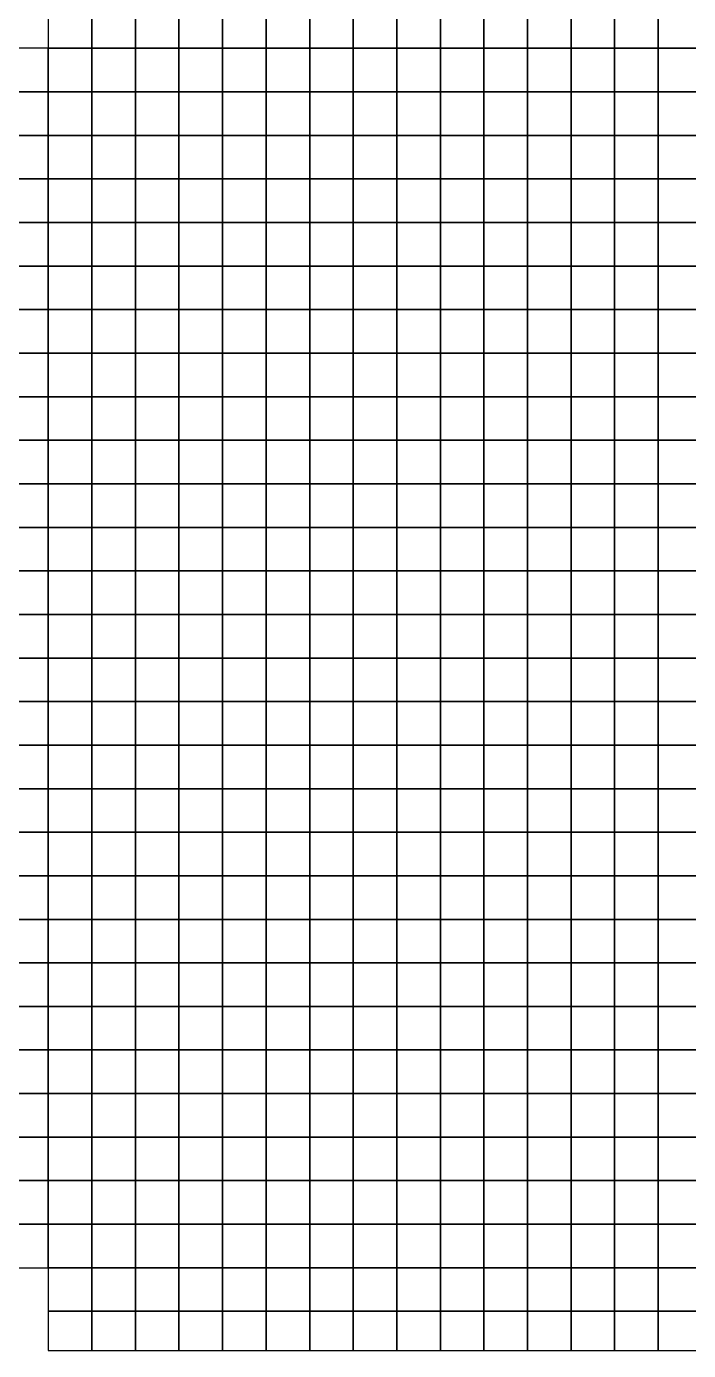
# Model space of a CAD drawing. Extents: x -2.8 to 74.5, y -0.2 to 18.4.
# Drawn here: x 30.07 to 33.11, y -0.18 to 5.9 of the extents above; entities that cross this region are included whole.
import ezdxf

# ---------------------------------------------------------------- set-up
doc = ezdxf.new("R2010")
doc.units = 0
doc.header["$MEASUREMENT"] = 0
doc.layers.add('layer_elements', color=7, linetype='Continuous')

msp = doc.modelspace()

# ---------------------------------------------------------------- linework, layer by layer
at = {"layer": 'layer_elements', "color": 171, "true_color": 0x8080ff}
for points in [[(30.17, 5.8), (30.37, 5.8, 0), (30.37, 6, 0), (30.17, 6)], [(30.37, 5.8, 0), (30.57, 5.8), (30.57, 6), (30.37, 6, 0)], [(30.57, 5.8), (30.77, 5.8), (30.77, 6), (30.57, 6)], [(30.77, 5.8), (30.97, 5.8), (30.97, 6), (30.77, 6)], [(30.97, 5.8), (31.17, 5.8), (31.17, 6), (30.97, 6)], [(31.17, 5.8), (31.37, 5.8), (31.37, 6), (31.17, 6)], [(31.37, 5.8), (31.57, 5.8), (31.57, 6), (31.37, 6)], [(31.57, 5.8), (31.77, 5.8), (31.77, 6), (31.57, 6)], [(31.77, 5.8), (31.97, 5.8), (31.97, 6), (31.77, 6)], [(31.97, 5.8), (32.17, 5.8), (32.17, 6), (31.97, 6)], [(32.17, 5.8), (32.37, 5.8), (32.37, 6), (32.17, 6)], [(32.37, 5.8), (32.57, 5.8), (32.57, 6), (32.37, 6)], [(32.57, 5.8), (32.77, 5.8), (32.77, 6), (32.57, 6)], [(32.77, 5.8), (32.97, 5.8), (32.97, 6), (32.77, 6)], [(32.97, 5.8), (33.17, 5.8), (33.17, 6), (32.97, 6)], [(29.97, 5.6), (30.17, 5.6), (30.17, 5.8), (29.97, 5.8)], [(30.17, 5.6), (30.37, 5.6, 0), (30.37, 5.8, 0), (30.17, 5.8)], [(30.37, 5.6, 0), (30.57, 5.6), (30.57, 5.8), (30.37, 5.8, 0)], [(30.57, 5.6), (30.77, 5.6), (30.77, 5.8), (30.57, 5.8)], [(30.77, 5.6), (30.97, 5.6), (30.97, 5.8), (30.77, 5.8)], [(30.97, 5.6), (31.17, 5.6), (31.17, 5.8), (30.97, 5.8)], [(31.17, 5.6), (31.37, 5.6), (31.37, 5.8), (31.17, 5.8)], [(31.37, 5.6), (31.57, 5.6), (31.57, 5.8), (31.37, 5.8)], [(31.57, 5.6), (31.77, 5.6), (31.77, 5.8), (31.57, 5.8)], [(31.77, 5.6), (31.97, 5.6), (31.97, 5.8), (31.77, 5.8)], [(31.97, 5.6), (32.17, 5.6), (32.17, 5.8), (31.97, 5.8)], [(32.17, 5.6), (32.37, 5.6), (32.37, 5.8), (32.17, 5.8)], [(32.37, 5.6), (32.57, 5.6), (32.57, 5.8), (32.37, 5.8)], [(32.57, 5.6), (32.77, 5.6), (32.77, 5.8), (32.57, 5.8)], [(32.77, 5.6), (32.97, 5.6), (32.97, 5.8), (32.77, 5.8)], [(32.97, 5.6), (33.17, 5.6), (33.17, 5.8), (32.97, 5.8)], [(29.97, 5.4), (30.17, 5.4), (30.17, 5.6), (29.97, 5.6)], [(30.17, 5.4), (30.37, 5.4), (30.37, 5.6, 0), (30.17, 5.6)], [(30.37, 5.4), (30.57, 5.4), (30.57, 5.6), (30.37, 5.6, 0)], [(30.57, 5.4), (30.77, 5.4), (30.77, 5.6), (30.57, 5.6)], [(30.77, 5.4), (30.97, 5.4), (30.97, 5.6), (30.77, 5.6)], [(30.97, 5.4), (31.17, 5.4), (31.17, 5.6), (30.97, 5.6)], [(31.17, 5.4), (31.37, 5.4), (31.37, 5.6), (31.17, 5.6)], [(31.37, 5.4), (31.57, 5.4), (31.57, 5.6), (31.37, 5.6)], [(31.57, 5.4), (31.77, 5.4), (31.77, 5.6), (31.57, 5.6)], [(31.77, 5.4), (31.97, 5.4), (31.97, 5.6), (31.77, 5.6)], [(31.97, 5.4), (32.17, 5.4), (32.17, 5.6), (31.97, 5.6)], [(32.17, 5.4), (32.37, 5.4), (32.37, 5.6), (32.17, 5.6)], [(32.37, 5.4), (32.57, 5.4), (32.57, 5.6), (32.37, 5.6)], [(32.57, 5.4), (32.77, 5.4), (32.77, 5.6), (32.57, 5.6)], [(32.77, 5.4), (32.97, 5.4), (32.97, 5.6), (32.77, 5.6)], [(32.97, 5.4), (33.17, 5.4), (33.17, 5.6), (32.97, 5.6)], [(29.97, 5.2), (30.17, 5.2), (30.17, 5.4), (29.97, 5.4)], [(30.17, 5.2), (30.37, 5.2), (30.37, 5.4), (30.17, 5.4)], [(30.37, 5.2), (30.57, 5.2), (30.57, 5.4), (30.37, 5.4)], [(30.57, 5.2), (30.77, 5.2), (30.77, 5.4), (30.57, 5.4)], [(30.77, 5.2), (30.97, 5.2), (30.97, 5.4), (30.77, 5.4)], [(30.97, 5.2), (31.17, 5.2), (31.17, 5.4), (30.97, 5.4)], [(31.17, 5.2), (31.37, 5.2), (31.37, 5.4), (31.17, 5.4)], [(31.37, 5.2), (31.57, 5.2), (31.57, 5.4), (31.37, 5.4)], [(31.57, 5.2), (31.77, 5.2), (31.77, 5.4), (31.57, 5.4)], [(31.77, 5.2), (31.97, 5.2), (31.97, 5.4), (31.77, 5.4)], [(31.97, 5.2), (32.17, 5.2), (32.17, 5.4), (31.97, 5.4)], [(32.17, 5.2), (32.37, 5.2), (32.37, 5.4), (32.17, 5.4)], [(32.37, 5.2), (32.57, 5.2), (32.57, 5.4), (32.37, 5.4)], [(32.57, 5.2), (32.77, 5.2), (32.77, 5.4), (32.57, 5.4)], [(32.77, 5.2), (32.97, 5.2), (32.97, 5.4), (32.77, 5.4)], [(32.97, 5.2), (33.17, 5.2), (33.17, 5.4), (32.97, 5.4)], [(29.97, 5), (30.17, 5), (30.17, 5.2), (29.97, 5.2)], [(30.17, 5), (30.37, 5), (30.37, 5.2), (30.17, 5.2)], [(30.37, 5), (30.57, 5), (30.57, 5.2), (30.37, 5.2)], [(30.57, 5), (30.77, 5), (30.77, 5.2), (30.57, 5.2)], [(30.77, 5), (30.97, 5), (30.97, 5.2), (30.77, 5.2)], [(30.97, 5), (31.17, 5), (31.17, 5.2), (30.97, 5.2)], [(31.17, 5), (31.37, 5), (31.37, 5.2), (31.17, 5.2)], [(31.37, 5), (31.57, 5), (31.57, 5.2), (31.37, 5.2)], [(31.57, 5), (31.77, 5), (31.77, 5.2), (31.57, 5.2)], [(31.77, 5), (31.97, 5), (31.97, 5.2), (31.77, 5.2)], [(31.97, 5), (32.17, 5), (32.17, 5.2), (31.97, 5.2)], [(32.17, 5), (32.37, 5), (32.37, 5.2), (32.17, 5.2)], [(32.37, 5), (32.57, 5), (32.57, 5.2), (32.37, 5.2)], [(32.57, 5), (32.77, 5), (32.77, 5.2), (32.57, 5.2)], [(32.77, 5), (32.97, 5), (32.97, 5.2), (32.77, 5.2)], [(32.97, 5), (33.17, 5), (33.17, 5.2), (32.97, 5.2)], [(29.97, 4.8), (30.17, 4.8), (30.17, 5), (29.97, 5)], [(30.17, 4.8), (30.37, 4.8), (30.37, 5), (30.17, 5)], [(30.37, 4.8), (30.57, 4.8), (30.57, 5), (30.37, 5)], [(30.57, 4.8), (30.77, 4.8), (30.77, 5), (30.57, 5)], [(30.77, 4.8), (30.97, 4.8), (30.97, 5), (30.77, 5)], [(30.97, 4.8), (31.17, 4.8), (31.17, 5), (30.97, 5)], [(31.17, 4.8), (31.37, 4.8), (31.37, 5), (31.17, 5)], [(31.37, 4.8), (31.57, 4.8), (31.57, 5), (31.37, 5)], [(31.57, 4.8), (31.77, 4.8), (31.77, 5), (31.57, 5)], [(31.77, 4.8), (31.97, 4.8), (31.97, 5), (31.77, 5)], [(31.97, 4.8), (32.17, 4.8), (32.17, 5), (31.97, 5)], [(32.17, 4.8), (32.37, 4.8), (32.37, 5), (32.17, 5)], [(32.37, 4.8), (32.57, 4.8), (32.57, 5), (32.37, 5)], [(32.57, 4.8), (32.77, 4.8), (32.77, 5), (32.57, 5)], [(32.77, 4.8), (32.97, 4.8), (32.97, 5), (32.77, 5)], [(32.97, 4.8), (33.17, 4.8), (33.17, 5), (32.97, 5)], [(29.97, 4.6), (30.17, 4.6), (30.17, 4.8), (29.97, 4.8)], [(30.17, 4.6), (30.37, 4.6), (30.37, 4.8), (30.17, 4.8)], [(30.37, 4.6), (30.57, 4.6), (30.57, 4.8), (30.37, 4.8)], [(30.57, 4.6), (30.77, 4.6), (30.77, 4.8), (30.57, 4.8)], [(30.77, 4.6), (30.97, 4.6), (30.97, 4.8), (30.77, 4.8)], [(30.97, 4.6), (31.17, 4.6), (31.17, 4.8), (30.97, 4.8)], [(31.17, 4.6), (31.37, 4.6), (31.37, 4.8), (31.17, 4.8)], [(31.37, 4.6), (31.57, 4.6), (31.57, 4.8), (31.37, 4.8)], [(31.57, 4.6), (31.77, 4.6), (31.77, 4.8), (31.57, 4.8)], [(31.77, 4.6), (31.97, 4.6), (31.97, 4.8), (31.77, 4.8)], [(31.97, 4.6), (32.17, 4.6), (32.17, 4.8), (31.97, 4.8)], [(32.17, 4.6), (32.37, 4.6), (32.37, 4.8), (32.17, 4.8)], [(32.37, 4.6), (32.57, 4.6), (32.57, 4.8), (32.37, 4.8)], [(32.57, 4.6), (32.77, 4.6), (32.77, 4.8), (32.57, 4.8)], [(32.77, 4.6), (32.97, 4.6), (32.97, 4.8), (32.77, 4.8)], [(32.97, 4.6), (33.17, 4.6), (33.17, 4.8), (32.97, 4.8)], [(29.97, 4.4), (30.17, 4.4), (30.17, 4.6), (29.97, 4.6)], [(30.17, 4.4), (30.37, 4.4), (30.37, 4.6), (30.17, 4.6)], [(30.37, 4.4), (30.57, 4.4), (30.57, 4.6), (30.37, 4.6)], [(30.57, 4.4), (30.77, 4.4), (30.77, 4.6), (30.57, 4.6)], [(30.77, 4.4), (30.97, 4.4), (30.97, 4.6), (30.77, 4.6)], [(30.97, 4.4), (31.17, 4.4), (31.17, 4.6), (30.97, 4.6)], [(31.17, 4.4), (31.37, 4.4), (31.37, 4.6), (31.17, 4.6)], [(31.37, 4.4), (31.57, 4.4), (31.57, 4.6), (31.37, 4.6)], [(31.57, 4.4), (31.77, 4.4), (31.77, 4.6), (31.57, 4.6)], [(31.77, 4.4), (31.97, 4.4), (31.97, 4.6), (31.77, 4.6)], [(31.97, 4.4), (32.17, 4.4), (32.17, 4.6), (31.97, 4.6)], [(32.17, 4.4), (32.37, 4.4), (32.37, 4.6), (32.17, 4.6)], [(32.37, 4.4), (32.57, 4.4), (32.57, 4.6), (32.37, 4.6)], [(32.57, 4.4), (32.77, 4.4), (32.77, 4.6), (32.57, 4.6)], [(32.77, 4.4), (32.97, 4.4), (32.97, 4.6), (32.77, 4.6)], [(32.97, 4.4), (33.17, 4.4), (33.17, 4.6), (32.97, 4.6)], [(29.97, 4.2), (30.17, 4.2), (30.17, 4.4), (29.97, 4.4)], [(30.17, 4.2), (30.37, 4.2), (30.37, 4.4), (30.17, 4.4)], [(30.37, 4.2), (30.57, 4.2), (30.57, 4.4), (30.37, 4.4)], [(30.57, 4.2), (30.77, 4.2), (30.77, 4.4), (30.57, 4.4)], [(30.77, 4.2), (30.97, 4.2), (30.97, 4.4), (30.77, 4.4)], [(30.97, 4.2), (31.17, 4.2), (31.17, 4.4), (30.97, 4.4)], [(31.17, 4.2), (31.37, 4.2), (31.37, 4.4), (31.17, 4.4)], [(31.37, 4.2), (31.57, 4.2), (31.57, 4.4), (31.37, 4.4)], [(31.57, 4.2), (31.77, 4.2), (31.77, 4.4), (31.57, 4.4)], [(31.77, 4.2), (31.97, 4.2), (31.97, 4.4), (31.77, 4.4)], [(31.97, 4.2), (32.17, 4.2), (32.17, 4.4), (31.97, 4.4)], [(32.17, 4.2), (32.37, 4.2), (32.37, 4.4), (32.17, 4.4)], [(32.37, 4.2), (32.57, 4.2), (32.57, 4.4), (32.37, 4.4)], [(32.57, 4.2), (32.77, 4.2), (32.77, 4.4), (32.57, 4.4)], [(32.77, 4.2), (32.97, 4.2), (32.97, 4.4), (32.77, 4.4)], [(32.97, 4.2), (33.17, 4.2), (33.17, 4.4), (32.97, 4.4)], [(29.97, 4), (30.17, 4), (30.17, 4.2), (29.97, 4.2)], [(30.17, 4), (30.37, 4), (30.37, 4.2), (30.17, 4.2)], [(30.37, 4), (30.57, 4), (30.57, 4.2), (30.37, 4.2)], [(30.57, 4), (30.77, 4), (30.77, 4.2), (30.57, 4.2)], [(30.77, 4), (30.97, 4), (30.97, 4.2), (30.77, 4.2)], [(30.97, 4), (31.17, 4), (31.17, 4.2), (30.97, 4.2)], [(31.17, 4), (31.37, 4), (31.37, 4.2), (31.17, 4.2)], [(31.37, 4), (31.57, 4), (31.57, 4.2), (31.37, 4.2)], [(31.57, 4), (31.77, 4), (31.77, 4.2), (31.57, 4.2)], [(31.77, 4), (31.97, 4), (31.97, 4.2), (31.77, 4.2)], [(31.97, 4), (32.17, 4), (32.17, 4.2), (31.97, 4.2)], [(32.17, 4), (32.37, 4), (32.37, 4.2), (32.17, 4.2)], [(32.37, 4), (32.57, 4), (32.57, 4.2), (32.37, 4.2)], [(32.57, 4), (32.77, 4), (32.77, 4.2), (32.57, 4.2)], [(32.77, 4), (32.97, 4), (32.97, 4.2), (32.77, 4.2)], [(32.97, 4), (33.17, 4), (33.17, 4.2), (32.97, 4.2)], [(29.97, 3.8), (30.17, 3.8), (30.17, 4), (29.97, 4)], [(30.17, 3.8), (30.37, 3.8), (30.37, 4), (30.17, 4)], [(30.37, 3.8), (30.57, 3.8), (30.57, 4), (30.37, 4)], [(30.57, 3.8), (30.77, 3.8), (30.77, 4), (30.57, 4)], [(30.77, 3.8), (30.97, 3.8), (30.97, 4), (30.77, 4)], [(30.97, 3.8), (31.17, 3.8), (31.17, 4), (30.97, 4)], [(31.17, 3.8), (31.37, 3.8), (31.37, 4), (31.17, 4)], [(31.37, 3.8), (31.57, 3.8), (31.57, 4), (31.37, 4)], [(31.57, 3.8), (31.77, 3.8), (31.77, 4), (31.57, 4)], [(31.77, 3.8), (31.97, 3.8), (31.97, 4), (31.77, 4)], [(31.97, 3.8), (32.17, 3.8), (32.17, 4), (31.97, 4)], [(32.17, 3.8), (32.37, 3.8), (32.37, 4), (32.17, 4)], [(32.37, 3.8), (32.57, 3.8), (32.57, 4), (32.37, 4)], [(32.57, 3.8), (32.77, 3.8), (32.77, 4), (32.57, 4)], [(32.77, 3.8), (32.97, 3.8), (32.97, 4), (32.77, 4)], [(32.97, 3.8), (33.17, 3.8), (33.17, 4), (32.97, 4)], [(29.97, 3.6), (30.17, 3.6), (30.17, 3.8), (29.97, 3.8)], [(30.17, 3.6), (30.37, 3.6), (30.37, 3.8), (30.17, 3.8)], [(30.37, 3.6), (30.57, 3.6), (30.57, 3.8), (30.37, 3.8)], [(30.57, 3.6), (30.77, 3.6), (30.77, 3.8), (30.57, 3.8)], [(30.77, 3.6), (30.97, 3.6), (30.97, 3.8), (30.77, 3.8)], [(30.97, 3.6), (31.17, 3.6), (31.17, 3.8), (30.97, 3.8)], [(31.17, 3.6), (31.37, 3.6), (31.37, 3.8), (31.17, 3.8)], [(31.37, 3.6), (31.57, 3.6), (31.57, 3.8), (31.37, 3.8)], [(31.57, 3.6), (31.77, 3.6), (31.77, 3.8), (31.57, 3.8)], [(31.77, 3.6), (31.97, 3.6), (31.97, 3.8), (31.77, 3.8)], [(31.97, 3.6), (32.17, 3.6), (32.17, 3.8), (31.97, 3.8)], [(32.17, 3.6), (32.37, 3.6), (32.37, 3.8), (32.17, 3.8)], [(32.37, 3.6), (32.57, 3.6), (32.57, 3.8), (32.37, 3.8)], [(32.57, 3.6), (32.77, 3.6), (32.77, 3.8), (32.57, 3.8)], [(32.77, 3.6), (32.97, 3.6), (32.97, 3.8), (32.77, 3.8)], [(32.97, 3.6), (33.17, 3.6), (33.17, 3.8), (32.97, 3.8)], [(29.97, 3.4), (30.17, 3.4), (30.17, 3.6), (29.97, 3.6)], [(30.17, 3.4), (30.37, 3.4), (30.37, 3.6), (30.17, 3.6)], [(30.37, 3.4), (30.57, 3.4), (30.57, 3.6), (30.37, 3.6)], [(30.57, 3.4), (30.77, 3.4), (30.77, 3.6), (30.57, 3.6)], [(30.77, 3.4), (30.97, 3.4), (30.97, 3.6), (30.77, 3.6)], [(30.97, 3.4), (31.17, 3.4), (31.17, 3.6), (30.97, 3.6)], [(31.17, 3.4), (31.37, 3.4), (31.37, 3.6), (31.17, 3.6)], [(31.37, 3.4), (31.57, 3.4), (31.57, 3.6), (31.37, 3.6)], [(31.57, 3.4), (31.77, 3.4), (31.77, 3.6), (31.57, 3.6)], [(31.77, 3.4), (31.97, 3.4), (31.97, 3.6), (31.77, 3.6)], [(31.97, 3.4), (32.17, 3.4), (32.17, 3.6), (31.97, 3.6)], [(32.17, 3.4), (32.37, 3.4), (32.37, 3.6), (32.17, 3.6)], [(32.37, 3.4), (32.57, 3.4), (32.57, 3.6), (32.37, 3.6)], [(32.57, 3.4), (32.77, 3.4), (32.77, 3.6), (32.57, 3.6)], [(32.77, 3.4), (32.97, 3.4), (32.97, 3.6), (32.77, 3.6)], [(32.97, 3.4), (33.17, 3.4), (33.17, 3.6), (32.97, 3.6)], [(29.97, 3.2), (30.17, 3.2), (30.17, 3.4), (29.97, 3.4)], [(30.17, 3.2), (30.37, 3.2), (30.37, 3.4), (30.17, 3.4)], [(30.37, 3.2), (30.57, 3.2), (30.57, 3.4), (30.37, 3.4)], [(30.57, 3.2), (30.77, 3.2), (30.77, 3.4), (30.57, 3.4)], [(30.77, 3.2), (30.97, 3.2), (30.97, 3.4), (30.77, 3.4)], [(30.97, 3.2), (31.17, 3.2), (31.17, 3.4), (30.97, 3.4)], [(31.17, 3.2), (31.37, 3.2), (31.37, 3.4), (31.17, 3.4)], [(31.37, 3.2), (31.57, 3.2), (31.57, 3.4), (31.37, 3.4)], [(31.57, 3.2), (31.77, 3.2), (31.77, 3.4), (31.57, 3.4)], [(31.77, 3.2), (31.97, 3.2), (31.97, 3.4), (31.77, 3.4)], [(31.97, 3.2), (32.17, 3.2), (32.17, 3.4), (31.97, 3.4)], [(32.17, 3.2), (32.37, 3.2), (32.37, 3.4), (32.17, 3.4)], [(32.37, 3.2), (32.57, 3.2), (32.57, 3.4), (32.37, 3.4)], [(32.57, 3.2), (32.77, 3.2), (32.77, 3.4), (32.57, 3.4)], [(32.77, 3.2), (32.97, 3.2), (32.97, 3.4), (32.77, 3.4)], [(32.97, 3.2), (33.17, 3.2), (33.17, 3.4), (32.97, 3.4)], [(29.97, 3), (30.17, 3), (30.17, 3.2), (29.97, 3.2)], [(30.17, 3), (30.37, 3), (30.37, 3.2), (30.17, 3.2)], [(30.37, 3), (30.57, 3), (30.57, 3.2), (30.37, 3.2)], [(30.57, 3), (30.77, 3), (30.77, 3.2), (30.57, 3.2)], [(30.77, 3), (30.97, 3), (30.97, 3.2), (30.77, 3.2)], [(30.97, 3), (31.17, 3), (31.17, 3.2), (30.97, 3.2)], [(31.17, 3), (31.37, 3), (31.37, 3.2), (31.17, 3.2)], [(31.37, 3), (31.57, 3), (31.57, 3.2), (31.37, 3.2)], [(31.57, 3), (31.77, 3), (31.77, 3.2), (31.57, 3.2)], [(31.77, 3), (31.97, 3), (31.97, 3.2), (31.77, 3.2)], [(31.97, 3), (32.17, 3), (32.17, 3.2), (31.97, 3.2)], [(32.17, 3), (32.37, 3), (32.37, 3.2), (32.17, 3.2)], [(32.37, 3), (32.57, 3), (32.57, 3.2), (32.37, 3.2)], [(32.57, 3), (32.77, 3), (32.77, 3.2), (32.57, 3.2)], [(32.77, 3), (32.97, 3), (32.97, 3.2), (32.77, 3.2)], [(32.97, 3), (33.17, 3), (33.17, 3.2), (32.97, 3.2)], [(29.97, 2.8), (30.17, 2.8), (30.17, 3), (29.97, 3)], [(30.17, 2.8), (30.37, 2.8), (30.37, 3), (30.17, 3)], [(30.37, 2.8), (30.57, 2.8), (30.57, 3), (30.37, 3)], [(30.57, 2.8), (30.77, 2.8), (30.77, 3), (30.57, 3)], [(30.77, 2.8), (30.97, 2.8), (30.97, 3), (30.77, 3)], [(30.97, 2.8), (31.17, 2.8), (31.17, 3), (30.97, 3)], [(31.17, 2.8), (31.37, 2.8), (31.37, 3), (31.17, 3)], [(31.37, 2.8), (31.57, 2.8), (31.57, 3), (31.37, 3)], [(31.57, 2.8), (31.77, 2.8), (31.77, 3), (31.57, 3)], [(31.77, 2.8), (31.97, 2.8), (31.97, 3), (31.77, 3)], [(31.97, 2.8), (32.17, 2.8), (32.17, 3), (31.97, 3)], [(32.17, 2.8), (32.37, 2.8), (32.37, 3), (32.17, 3)], [(32.37, 2.8), (32.57, 2.8), (32.57, 3), (32.37, 3)], [(32.57, 2.8), (32.77, 2.8), (32.77, 3), (32.57, 3)], [(32.77, 2.8), (32.97, 2.8), (32.97, 3), (32.77, 3)], [(32.97, 2.8), (33.17, 2.8), (33.17, 3), (32.97, 3)], [(29.97, 2.6), (30.17, 2.6), (30.17, 2.8), (29.97, 2.8)], [(30.17, 2.6), (30.37, 2.6), (30.37, 2.8), (30.17, 2.8)], [(30.37, 2.6), (30.57, 2.6), (30.57, 2.8), (30.37, 2.8)], [(30.57, 2.6), (30.77, 2.6), (30.77, 2.8), (30.57, 2.8)], [(30.77, 2.6), (30.97, 2.6), (30.97, 2.8), (30.77, 2.8)], [(30.97, 2.6), (31.17, 2.6), (31.17, 2.8), (30.97, 2.8)], [(31.17, 2.6), (31.37, 2.6), (31.37, 2.8), (31.17, 2.8)], [(31.37, 2.6), (31.57, 2.6), (31.57, 2.8), (31.37, 2.8)], [(31.57, 2.6), (31.77, 2.6), (31.77, 2.8), (31.57, 2.8)], [(31.77, 2.6), (31.97, 2.6), (31.97, 2.8), (31.77, 2.8)], [(31.97, 2.6), (32.17, 2.6), (32.17, 2.8), (31.97, 2.8)], [(32.17, 2.6), (32.37, 2.6), (32.37, 2.8), (32.17, 2.8)], [(32.37, 2.6), (32.57, 2.6), (32.57, 2.8), (32.37, 2.8)], [(32.57, 2.6), (32.77, 2.6), (32.77, 2.8), (32.57, 2.8)], [(32.77, 2.6), (32.97, 2.6), (32.97, 2.8), (32.77, 2.8)], [(32.97, 2.6), (33.17, 2.6), (33.17, 2.8), (32.97, 2.8)], [(29.97, 2.4), (30.17, 2.4), (30.17, 2.6), (29.97, 2.6)], [(30.17, 2.4), (30.37, 2.4), (30.37, 2.6), (30.17, 2.6)], [(30.37, 2.4), (30.57, 2.4), (30.57, 2.6), (30.37, 2.6)], [(30.57, 2.4), (30.77, 2.4), (30.77, 2.6), (30.57, 2.6)], [(30.77, 2.4), (30.97, 2.4), (30.97, 2.6), (30.77, 2.6)], [(30.97, 2.4), (31.17, 2.4), (31.17, 2.6), (30.97, 2.6)], [(31.17, 2.4), (31.37, 2.4), (31.37, 2.6), (31.17, 2.6)], [(31.37, 2.4), (31.57, 2.4), (31.57, 2.6), (31.37, 2.6)], [(31.57, 2.4), (31.77, 2.4), (31.77, 2.6), (31.57, 2.6)], [(31.77, 2.4), (31.97, 2.4), (31.97, 2.6), (31.77, 2.6)], [(31.97, 2.4), (32.17, 2.4), (32.17, 2.6), (31.97, 2.6)], [(32.17, 2.4), (32.37, 2.4), (32.37, 2.6), (32.17, 2.6)], [(32.37, 2.4), (32.57, 2.4), (32.57, 2.6), (32.37, 2.6)], [(32.57, 2.4), (32.77, 2.4), (32.77, 2.6), (32.57, 2.6)], [(32.77, 2.4), (32.97, 2.4), (32.97, 2.6), (32.77, 2.6)], [(32.97, 2.4), (33.17, 2.4), (33.17, 2.6), (32.97, 2.6)], [(29.97, 2.2), (30.17, 2.2), (30.17, 2.4), (29.97, 2.4)], [(30.17, 2.2), (30.37, 2.2), (30.37, 2.4), (30.17, 2.4)], [(30.37, 2.2), (30.57, 2.2), (30.57, 2.4), (30.37, 2.4)], [(30.57, 2.2), (30.77, 2.2), (30.77, 2.4), (30.57, 2.4)], [(30.77, 2.2), (30.97, 2.2), (30.97, 2.4), (30.77, 2.4)], [(30.97, 2.2), (31.17, 2.2), (31.17, 2.4), (30.97, 2.4)], [(31.17, 2.2), (31.37, 2.2), (31.37, 2.4), (31.17, 2.4)], [(31.37, 2.2), (31.57, 2.2), (31.57, 2.4), (31.37, 2.4)], [(31.57, 2.2), (31.77, 2.2), (31.77, 2.4), (31.57, 2.4)], [(31.77, 2.2), (31.97, 2.2), (31.97, 2.4), (31.77, 2.4)], [(31.97, 2.2), (32.17, 2.2), (32.17, 2.4), (31.97, 2.4)], [(32.17, 2.2), (32.37, 2.2), (32.37, 2.4), (32.17, 2.4)], [(32.37, 2.2), (32.57, 2.2), (32.57, 2.4), (32.37, 2.4)], [(32.57, 2.2), (32.77, 2.2), (32.77, 2.4), (32.57, 2.4)], [(32.77, 2.2), (32.97, 2.2), (32.97, 2.4), (32.77, 2.4)], [(32.97, 2.2), (33.17, 2.2), (33.17, 2.4), (32.97, 2.4)], [(29.97, 2), (30.17, 2), (30.17, 2.2), (29.97, 2.2)], [(30.17, 2), (30.37, 2), (30.37, 2.2), (30.17, 2.2)], [(30.37, 2), (30.57, 2), (30.57, 2.2), (30.37, 2.2)], [(30.57, 2), (30.77, 2), (30.77, 2.2), (30.57, 2.2)], [(30.77, 2), (30.97, 2), (30.97, 2.2), (30.77, 2.2)], [(30.97, 2), (31.17, 2), (31.17, 2.2), (30.97, 2.2)], [(31.17, 2), (31.37, 2), (31.37, 2.2), (31.17, 2.2)], [(31.37, 2), (31.57, 2), (31.57, 2.2), (31.37, 2.2)], [(31.57, 2), (31.77, 2), (31.77, 2.2), (31.57, 2.2)], [(31.77, 2), (31.97, 2), (31.97, 2.2), (31.77, 2.2)], [(31.97, 2), (32.17, 2), (32.17, 2.2), (31.97, 2.2)], [(32.17, 2), (32.37, 2), (32.37, 2.2), (32.17, 2.2)], [(32.37, 2), (32.57, 2), (32.57, 2.2), (32.37, 2.2)], [(32.57, 2), (32.77, 2), (32.77, 2.2), (32.57, 2.2)], [(32.77, 2), (32.97, 2), (32.97, 2.2), (32.77, 2.2)], [(32.97, 2), (33.17, 2), (33.17, 2.2), (32.97, 2.2)], [(29.97, 1.8), (30.17, 1.8), (30.17, 2), (29.97, 2)], [(30.17, 1.8), (30.37, 1.8), (30.37, 2), (30.17, 2)], [(30.37, 1.8), (30.57, 1.8), (30.57, 2), (30.37, 2)], [(30.57, 1.8), (30.77, 1.8), (30.77, 2), (30.57, 2)], [(30.77, 1.8), (30.97, 1.8), (30.97, 2), (30.77, 2)], [(30.97, 1.8), (31.17, 1.8), (31.17, 2), (30.97, 2)], [(31.17, 1.8), (31.37, 1.8), (31.37, 2), (31.17, 2)], [(31.37, 1.8), (31.57, 1.8), (31.57, 2), (31.37, 2)], [(31.57, 1.8), (31.77, 1.8), (31.77, 2), (31.57, 2)], [(31.77, 1.8), (31.97, 1.8), (31.97, 2), (31.77, 2)], [(31.97, 1.8), (32.17, 1.8), (32.17, 2), (31.97, 2)], [(32.17, 1.8), (32.37, 1.8), (32.37, 2), (32.17, 2)], [(32.37, 1.8), (32.57, 1.8), (32.57, 2), (32.37, 2)], [(32.57, 1.8), (32.77, 1.8), (32.77, 2), (32.57, 2)], [(32.77, 1.8), (32.97, 1.8), (32.97, 2), (32.77, 2)], [(32.97, 1.8), (33.17, 1.8), (33.17, 2), (32.97, 2)], [(29.97, 1.6), (30.17, 1.6), (30.17, 1.8), (29.97, 1.8)], [(30.17, 1.6), (30.37, 1.6), (30.37, 1.8), (30.17, 1.8)], [(30.37, 1.6), (30.57, 1.6), (30.57, 1.8), (30.37, 1.8)], [(30.57, 1.6), (30.77, 1.6), (30.77, 1.8), (30.57, 1.8)], [(30.77, 1.6), (30.97, 1.6), (30.97, 1.8), (30.77, 1.8)], [(30.97, 1.6), (31.17, 1.6), (31.17, 1.8), (30.97, 1.8)], [(31.17, 1.6), (31.37, 1.6), (31.37, 1.8), (31.17, 1.8)], [(31.37, 1.6), (31.57, 1.6), (31.57, 1.8), (31.37, 1.8)], [(31.57, 1.6), (31.77, 1.6), (31.77, 1.8), (31.57, 1.8)], [(31.77, 1.6), (31.97, 1.6), (31.97, 1.8), (31.77, 1.8)], [(31.97, 1.6), (32.17, 1.6), (32.17, 1.8), (31.97, 1.8)], [(32.17, 1.6), (32.37, 1.6), (32.37, 1.8), (32.17, 1.8)], [(32.37, 1.6), (32.57, 1.6), (32.57, 1.8), (32.37, 1.8)], [(32.57, 1.6), (32.77, 1.6), (32.77, 1.8), (32.57, 1.8)], [(32.77, 1.6), (32.97, 1.6), (32.97, 1.8), (32.77, 1.8)], [(32.97, 1.6), (33.17, 1.6), (33.17, 1.8), (32.97, 1.8)], [(29.97, 1.4), (30.17, 1.4), (30.17, 1.6), (29.97, 1.6)], [(30.17, 1.4), (30.37, 1.4), (30.37, 1.6), (30.17, 1.6)], [(30.37, 1.4), (30.57, 1.4), (30.57, 1.6), (30.37, 1.6)], [(30.57, 1.4), (30.77, 1.4), (30.77, 1.6), (30.57, 1.6)], [(30.77, 1.4), (30.97, 1.4), (30.97, 1.6), (30.77, 1.6)], [(30.97, 1.4), (31.17, 1.4), (31.17, 1.6), (30.97, 1.6)], [(31.17, 1.4), (31.37, 1.4), (31.37, 1.6), (31.17, 1.6)], [(31.37, 1.4), (31.57, 1.4), (31.57, 1.6), (31.37, 1.6)], [(31.57, 1.4), (31.77, 1.4), (31.77, 1.6), (31.57, 1.6)], [(31.77, 1.4), (31.97, 1.4), (31.97, 1.6), (31.77, 1.6)], [(31.97, 1.4), (32.17, 1.4), (32.17, 1.6), (31.97, 1.6)], [(32.17, 1.4), (32.37, 1.4), (32.37, 1.6), (32.17, 1.6)], [(32.37, 1.4), (32.57, 1.4), (32.57, 1.6), (32.37, 1.6)], [(32.57, 1.4), (32.77, 1.4), (32.77, 1.6), (32.57, 1.6)], [(32.77, 1.4), (32.97, 1.4), (32.97, 1.6), (32.77, 1.6)], [(32.97, 1.4), (33.17, 1.4), (33.17, 1.6), (32.97, 1.6)], [(29.97, 1.2), (30.17, 1.2), (30.17, 1.4), (29.97, 1.4)], [(30.17, 1.2), (30.37, 1.2), (30.37, 1.4), (30.17, 1.4)], [(30.37, 1.2), (30.57, 1.2), (30.57, 1.4), (30.37, 1.4)], [(30.57, 1.2), (30.77, 1.2), (30.77, 1.4), (30.57, 1.4)], [(30.77, 1.2), (30.97, 1.2), (30.97, 1.4), (30.77, 1.4)], [(30.97, 1.2), (31.17, 1.2), (31.17, 1.4), (30.97, 1.4)], [(31.17, 1.2), (31.37, 1.2), (31.37, 1.4), (31.17, 1.4)], [(31.37, 1.2), (31.57, 1.2), (31.57, 1.4), (31.37, 1.4)], [(31.57, 1.2), (31.77, 1.2), (31.77, 1.4), (31.57, 1.4)], [(31.77, 1.2), (31.97, 1.2), (31.97, 1.4), (31.77, 1.4)], [(31.97, 1.2), (32.17, 1.2), (32.17, 1.4), (31.97, 1.4)], [(32.17, 1.2), (32.37, 1.2), (32.37, 1.4), (32.17, 1.4)], [(32.37, 1.2), (32.57, 1.2), (32.57, 1.4), (32.37, 1.4)], [(32.57, 1.2), (32.77, 1.2), (32.77, 1.4), (32.57, 1.4)], [(32.77, 1.2), (32.97, 1.2), (32.97, 1.4), (32.77, 1.4)], [(32.97, 1.2), (33.17, 1.2), (33.17, 1.4), (32.97, 1.4)], [(29.97, 1), (30.17, 1), (30.17, 1.2), (29.97, 1.2)], [(30.17, 1), (30.37, 1), (30.37, 1.2), (30.17, 1.2)], [(30.37, 1), (30.57, 1), (30.57, 1.2), (30.37, 1.2)], [(30.57, 1), (30.77, 1), (30.77, 1.2), (30.57, 1.2)], [(30.77, 1), (30.97, 1), (30.97, 1.2), (30.77, 1.2)], [(30.97, 1), (31.17, 1), (31.17, 1.2), (30.97, 1.2)], [(31.17, 1), (31.37, 1), (31.37, 1.2), (31.17, 1.2)], [(31.37, 1), (31.57, 1), (31.57, 1.2), (31.37, 1.2)], [(31.57, 1), (31.77, 1), (31.77, 1.2), (31.57, 1.2)], [(31.77, 1), (31.97, 1), (31.97, 1.2), (31.77, 1.2)], [(31.97, 1), (32.17, 1), (32.17, 1.2), (31.97, 1.2)], [(32.17, 1), (32.37, 1), (32.37, 1.2), (32.17, 1.2)], [(32.37, 1), (32.57, 1), (32.57, 1.2), (32.37, 1.2)], [(32.57, 1), (32.77, 1), (32.77, 1.2), (32.57, 1.2)], [(32.77, 1), (32.97, 1), (32.97, 1.2), (32.77, 1.2)], [(32.97, 1), (33.17, 1), (33.17, 1.2), (32.97, 1.2)], [(29.97, 0.8), (30.17, 0.8), (30.17, 1), (29.97, 1)], [(30.17, 0.8), (30.37, 0.8), (30.37, 1), (30.17, 1)], [(30.37, 0.8), (30.57, 0.8), (30.57, 1), (30.37, 1)], [(30.57, 0.8), (30.77, 0.8), (30.77, 1), (30.57, 1)], [(30.77, 0.8), (30.97, 0.8), (30.97, 1), (30.77, 1)], [(30.97, 0.8), (31.17, 0.8), (31.17, 1), (30.97, 1)], [(31.17, 0.8), (31.37, 0.8), (31.37, 1), (31.17, 1)], [(31.37, 0.8), (31.57, 0.8), (31.57, 1), (31.37, 1)], [(31.57, 0.8), (31.77, 0.8), (31.77, 1), (31.57, 1)], [(31.77, 0.8), (31.97, 0.8), (31.97, 1), (31.77, 1)], [(31.97, 0.8), (32.17, 0.8), (32.17, 1), (31.97, 1)], [(32.17, 0.8), (32.37, 0.8), (32.37, 1), (32.17, 1)], [(32.37, 0.8), (32.57, 0.8), (32.57, 1), (32.37, 1)], [(32.57, 0.8), (32.77, 0.8), (32.77, 1), (32.57, 1)], [(32.77, 0.8), (32.97, 0.8), (32.97, 1), (32.77, 1)], [(32.97, 0.8), (33.17, 0.8), (33.17, 1), (32.97, 1)], [(29.97, 0.6), (30.17, 0.6), (30.17, 0.8), (29.97, 0.8)], [(30.17, 0.6), (30.37, 0.6), (30.37, 0.8), (30.17, 0.8)], [(30.37, 0.6), (30.57, 0.6), (30.57, 0.8), (30.37, 0.8)], [(30.57, 0.6), (30.77, 0.6), (30.77, 0.8), (30.57, 0.8)], [(30.77, 0.6), (30.97, 0.6), (30.97, 0.8), (30.77, 0.8)], [(30.97, 0.6), (31.17, 0.6), (31.17, 0.8), (30.97, 0.8)], [(31.17, 0.6), (31.37, 0.6), (31.37, 0.8), (31.17, 0.8)], [(31.37, 0.6), (31.57, 0.6), (31.57, 0.8), (31.37, 0.8)], [(31.57, 0.6), (31.77, 0.6), (31.77, 0.8), (31.57, 0.8)], [(31.77, 0.6), (31.97, 0.6), (31.97, 0.8), (31.77, 0.8)], [(31.97, 0.6), (32.17, 0.6), (32.17, 0.8), (31.97, 0.8)], [(32.17, 0.6), (32.37, 0.6), (32.37, 0.8), (32.17, 0.8)], [(32.37, 0.6), (32.57, 0.6), (32.57, 0.8), (32.37, 0.8)], [(32.57, 0.6), (32.77, 0.6), (32.77, 0.8), (32.57, 0.8)], [(32.77, 0.6), (32.97, 0.6), (32.97, 0.8), (32.77, 0.8)], [(32.97, 0.6), (33.17, 0.6), (33.17, 0.8), (32.97, 0.8)], [(29.97, 0.4, 0), (30.17, 0.4), (30.17, 0.6), (29.97, 0.6)], [(30.17, 0.4), (30.37, 0.4), (30.37, 0.6), (30.17, 0.6)], [(30.37, 0.4), (30.57, 0.4), (30.57, 0.6), (30.37, 0.6)], [(30.57, 0.4), (30.77, 0.4), (30.77, 0.6), (30.57, 0.6)], [(30.77, 0.4), (30.97, 0.4), (30.97, 0.6), (30.77, 0.6)], [(30.97, 0.4), (31.17, 0.4), (31.17, 0.6), (30.97, 0.6)], [(31.17, 0.4), (31.37, 0.4), (31.37, 0.6), (31.17, 0.6)], [(31.37, 0.4), (31.57, 0.4), (31.57, 0.6), (31.37, 0.6)], [(31.57, 0.4), (31.77, 0.4), (31.77, 0.6), (31.57, 0.6)], [(31.77, 0.4), (31.97, 0.4), (31.97, 0.6), (31.77, 0.6)], [(31.97, 0.4), (32.17, 0.4), (32.17, 0.6), (31.97, 0.6)], [(32.17, 0.4), (32.37, 0.4), (32.37, 0.6), (32.17, 0.6)], [(32.37, 0.4), (32.57, 0.4), (32.57, 0.6), (32.37, 0.6)], [(32.57, 0.4), (32.77, 0.4), (32.77, 0.6), (32.57, 0.6)], [(32.77, 0.4), (32.97, 0.4), (32.97, 0.6), (32.77, 0.6)], [(32.97, 0.4), (33.17, 0.4), (33.17, 0.6), (32.97, 0.6)], [(29.97, 0.2), (30.17, 0.2), (30.17, 0.4), (29.97, 0.4, 0)], [(30.17, 0.2), (30.37, 0.2, 0), (30.37, 0.4), (30.17, 0.4)], [(30.37, 0.2, 0), (30.57, 0.2), (30.57, 0.4), (30.37, 0.4)], [(30.57, 0.2), (30.77, 0.2), (30.77, 0.4), (30.57, 0.4)], [(30.77, 0.2), (30.97, 0.2), (30.97, 0.4), (30.77, 0.4)], [(30.97, 0.2), (31.17, 0.2), (31.17, 0.4), (30.97, 0.4)], [(31.17, 0.2), (31.37, 0.2), (31.37, 0.4), (31.17, 0.4)], [(31.37, 0.2), (31.57, 0.2), (31.57, 0.4), (31.37, 0.4)], [(31.57, 0.2), (31.77, 0.2), (31.77, 0.4), (31.57, 0.4)], [(31.77, 0.2), (31.97, 0.2), (31.97, 0.4), (31.77, 0.4)], [(31.97, 0.2), (32.17, 0.2), (32.17, 0.4), (31.97, 0.4)], [(32.17, 0.2), (32.37, 0.2), (32.37, 0.4), (32.17, 0.4)], [(32.37, 0.2), (32.57, 0.2), (32.57, 0.4), (32.37, 0.4)], [(32.57, 0.2), (32.77, 0.2), (32.77, 0.4), (32.57, 0.4)], [(32.77, 0.2), (32.97, 0.2), (32.97, 0.4), (32.77, 0.4)], [(32.97, 0.2), (33.17, 0.2), (33.17, 0.4), (32.97, 0.4)], [(30.17, 0), (30.37, 0, 0), (30.37, 0.2, 0), (30.17, 0.2)], [(30.37, 0, 0), (30.57, 0), (30.57, 0.2), (30.37, 0.2, 0)], [(30.57, 0), (30.77, 0), (30.77, 0.2), (30.57, 0.2)], [(30.77, 0), (30.97, 0), (30.97, 0.2), (30.77, 0.2)], [(30.97, 0), (31.17, 0), (31.17, 0.2), (30.97, 0.2)], [(31.17, 0), (31.37, 0), (31.37, 0.2), (31.17, 0.2)], [(31.37, 0), (31.57, 0), (31.57, 0.2), (31.37, 0.2)], [(31.57, 0), (31.77, 0), (31.77, 0.2), (31.57, 0.2)], [(31.77, 0), (31.97, 0), (31.97, 0.2), (31.77, 0.2)], [(31.97, 0), (32.17, 0), (32.17, 0.2), (31.97, 0.2)], [(32.17, 0), (32.37, 0), (32.37, 0.2), (32.17, 0.2)], [(32.37, 0), (32.57, 0), (32.57, 0.2), (32.37, 0.2)], [(32.57, 0), (32.77, 0), (32.77, 0.2), (32.57, 0.2)], [(32.77, 0), (32.97, 0), (32.97, 0.2), (32.77, 0.2)], [(32.97, 0), (33.17, 0), (33.17, 0.2), (32.97, 0.2)], [(30.37, -0.18, 0), (30.57, -0.18), (30.57, 0), (30.37, 0, 0)], [(30.57, -0.18), (30.77, -0.18), (30.77, 0), (30.57, 0)], [(30.77, -0.18), (30.97, -0.18), (30.97, 0), (30.77, 0)], [(30.97, -0.18), (31.17, -0.18), (31.17, 0), (30.97, 0)], [(31.17, -0.18), (31.37, -0.18), (31.37, 0), (31.17, 0)], [(31.37, -0.18), (31.57, -0.18), (31.57, 0), (31.37, 0)], [(31.57, -0.18), (31.77, -0.18), (31.77, 0), (31.57, 0)], [(31.77, -0.18), (31.97, -0.18), (31.97, 0), (31.77, 0)], [(31.97, -0.18), (32.17, -0.18), (32.17, 0), (31.97, 0)], [(32.17, -0.18), (32.37, -0.18), (32.37, 0), (32.17, 0)], [(32.37, -0.18), (32.57, -0.18), (32.57, 0), (32.37, 0)], [(32.57, -0.18), (32.77, -0.18), (32.77, 0), (32.57, 0)], [(32.77, -0.18), (32.97, -0.18), (32.97, 0), (32.77, 0)], [(32.97, -0.18), (33.17, -0.18), (33.17, 0), (32.97, 0)]]:
    msp.add_3dface(points, dxfattribs=at)
at = {"layer": 'layer_elements', "color": 51, "true_color": 0xffff73}
msp.add_3dface([(30.17, -0.18), (30.37, -0.18, 0), (30.37, 0, 0), (30.17, 0)], dxfattribs=at)

doc.saveas('drawing.dxf')
